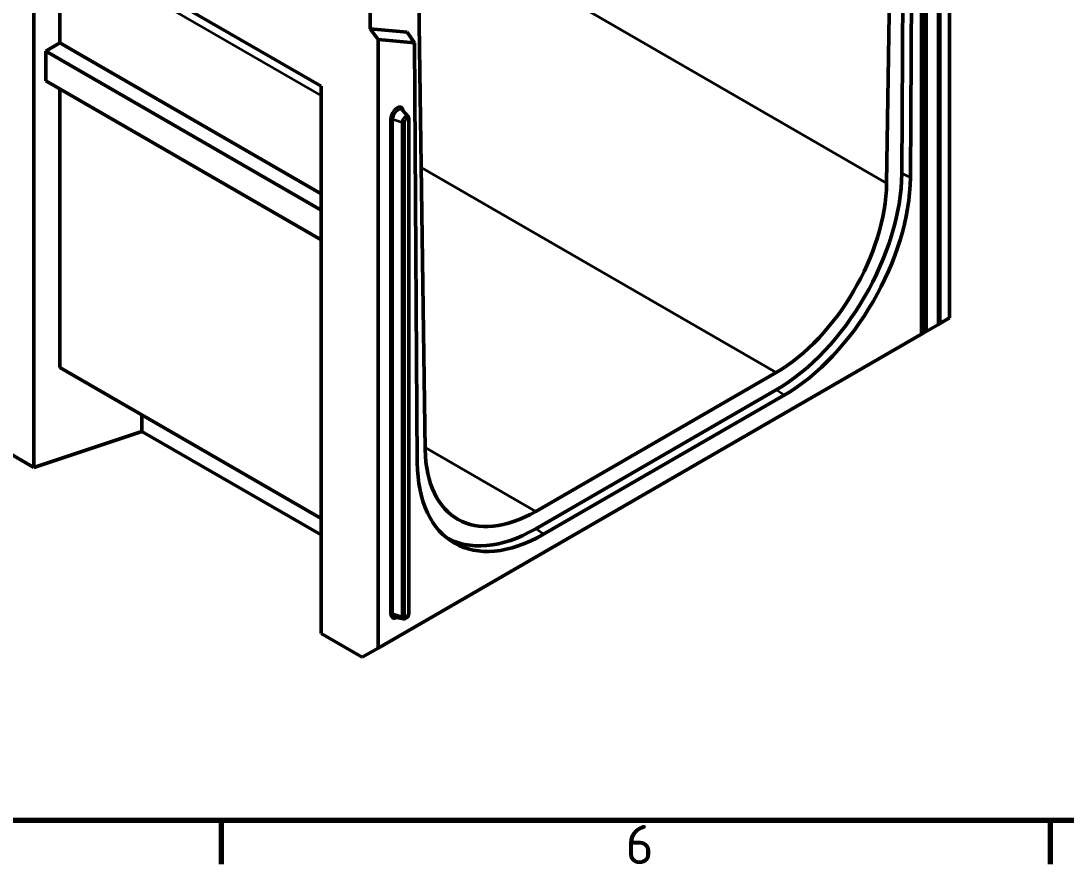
# Model space of a CAD drawing. Header units: millimetres. Extents: x 0 to 4362, y -130 to 2100.
# Drawn here: x 652.7 to 1120.8, y 30.5 to 408 of the extents above; entities that cross this region are included whole.
import ezdxf

# ---------------------------------------------------------------- set-up
doc = ezdxf.new("R2010")
doc.units = ezdxf.units.MM
doc.header["$LTSCALE"] = 5
for name, color, linetype, lineweight in [('Rahmen (ISO)', 7, 'Continuous', 70), ('Sichtbar (ISO)', 7, 'Continuous', 50), ('Sichtbar schmal (ISO)', 7, 'Continuous', 35)]:
    doc.layers.add(name, color=color, linetype=linetype, lineweight=lineweight)
doc.styles.add('Notiztext (DIN)', font='isocpeur.ttf')

# ---------------------------------------------------------------- blocks, each defined once
blk = doc.blocks.new('Ränder Standardrahmen')
at = {"layer": 'Rahmen (ISO)'}
for p, q in [((148.5, 10), (148.5, 6.1)), ((222.75, 10), (222.75, 6.1))]:
    blk.add_line(p, q, dxfattribs=at)
at = {"layer": 'Rahmen (ISO)', "flags": 128}
blk.add_lwpolyline([(10, 10), (10, 410), (584, 410), (584, 10), (10, 10)], dxfattribs=at)
at = {"layer": 'Rahmen (ISO)', "insert": (184.703, 6.1), "char_height": 3.5, "attachment_point": 7, "style": 'Notiztext (DIN)'}
blk.add_mtext('6', dxfattribs=at)

msp = doc.modelspace()

# ---------------------------------------------------------------- linework, layer by layer
at = {"layer": 'Sichtbar (ISO)'}
for p, q in [((1068.651, 275.02), (1068.651, 547.475)), ((1040.461, 335.371), (1043.195, 528.95)), ((1047.227, 339.703), (1048.54, 531.618)), ((1052.367, 527.218), (1051.072, 337.837)), ((1056.027, 267.731), (1056.027, 520.95)), ((787.223, 378.715), (658.529, 453.016)), ((658.529, 208.067), (658.529, 453.016)), ((670.185, 442.175), (670.185, 398.113)), ((831.063, 430.154), (831.063, 406.476)), ((809.143, 404.452), (809.143, 411.724)), ((809.143, 404.452), (825.719, 402.972)), ((812.679, 399.69), (809.143, 404.452)), ((825.719, 402.972), (828.962, 398.235)), ((831.063, 406.476), (833.798, 216.054)), ((670.185, 398.113), (663.909, 394.49)), ((787.223, 330.541), (670.185, 398.113)), ((812.679, 127.234), (812.679, 399.69)), ((828.962, 398.235), (812.679, 399.69)), ((830.258, 210.35), (828.962, 398.235)), ((787.223, 323.294), (663.909, 394.49)), ((663.909, 394.49), (663.909, 381.223)), ((787.223, 310.027), (663.909, 381.223)), ((670.185, 377.599), (670.185, 252.777)), ((787.223, 133.766), (787.223, 378.715)), ((826.107, 365.167), (823.621, 367.975)), ((826.495, 364.069), (826.495, 142.798)), ((1063.39, 271.982), (1058.443, 269.126)), ((1064.598, 272.679), (1063.39, 271.982)), ((1068.651, 275.02), (1064.598, 272.679)), ((1055.734, 267.562), (812.679, 127.234)), ((1056.027, 267.731), (1055.734, 267.562)), ((1057.236, 268.429), (1056.027, 267.731)), ((1057.236, 268.429), (1058.443, 269.126)), ((787.223, 185.205), (670.185, 252.777)), ((883.289, 188.413), (990.97, 250.583)), ((883.289, 180.605), (990.97, 242.775)), ((994.505, 240.376), (886.824, 178.207)), ((706.944, 231.554), (706.944, 224.205)), ((658.529, 208.067), (706.944, 224.205)), ((787.223, 177.856), (706.944, 224.205)), ((641.559, 217.865), (658.529, 208.067)), ((824.054, 140.341), (820.38, 141.09)), ((805.607, 123.151), (787.223, 133.766)), ((812.679, 127.234), (805.607, 123.151))]:
    msp.add_line(p, q, dxfattribs=at)
for centre, major_axis, start_param, end_param in [((990.97, 307.737), (39.781, 68.903), 3.9269908, 5.4898579), ((994.505, 305.696), (-40, -69.282), 0.7853982, 2.3482652), ((990.97, 307.737), (35, 60.622), 3.9269908, 5.4813413), ((883.289, 245.568), (-35, -60.622), 5.514233, 7.0685835), ((886.824, 243.526), (-40, -69.282), 5.5057164, 7.0685835), ((883.289, 245.568), (-39.781, -68.903), 6.2655877, 7.0685835)]:
    msp.add_ellipse(centre, major_axis=major_axis, ratio=0.5773503, start_param=start_param, end_param=end_param, dxfattribs=at)
for points, knots in [([(826.107, 365.167), (826.167, 365.099), (826.219, 365.027), (826.308, 364.88), (826.344, 364.805), (826.404, 364.654), (826.427, 364.579), (826.463, 364.43), (826.475, 364.357), (826.491, 364.211), (826.495, 364.139), (826.495, 364.069)], [2.5468155, 2.5468155, 2.5468155, 2.5468155, 2.66577093, 2.66577093, 2.78472636, 2.78472636, 2.90368179, 2.90368179, 3.02263722, 3.02263722, 3.14159265, 3.14159265, 3.14159265, 3.14159265]), ([(826.495, 142.798), (826.495, 142.574), (826.46, 142.36), (826.337, 141.93), (826.244, 141.716), (826.014, 141.316), (825.876, 141.13), (825.555, 140.796), (825.372, 140.648), (824.962, 140.424), (824.74, 140.342), (824.348, 140.306), (824.202, 140.311), (824.054, 140.341)], [3.1415927, 3.1415927, 3.1415927, 3.1415927, 3.5177142, 3.5177142, 3.9261766, 3.9261766, 4.3311171, 4.3311171, 4.7395799, 4.7395799, 5.1095209, 5.1095209, 5.3071661, 5.3071661, 5.3071661, 5.3071661])]:
    msp.add_open_spline(points, degree=3, knots=knots, dxfattribs=at)
at = {"layer": 'Sichtbar schmal (ISO)'}
for p, q in [((1063.39, 525.567), (1063.39, 271.982)), ((1064.598, 272.679), (1064.598, 525.659)), ((1055.734, 520.542), (1055.734, 267.562)), ((1057.236, 522.648), (1057.236, 268.429)), ((1058.443, 269.126), (1058.443, 523.345)), ((787.223, 374.603), (670.185, 442.175)), ((1040.461, 335.371), (880.804, 427.549)), ((824.181, 367.343), (824.181, 367.393)), ((818.146, 363.909), (818.146, 142.638)), ((819.353, 142.73), (819.353, 364)), ((819.353, 364), (823.404, 362.65)), ((823.404, 362.65), (823.404, 141.38)), ((824.611, 141.471), (824.611, 362.742)), ((826.202, 363.66), (826.202, 142.39)), ((990.97, 250.583), (831.984, 342.373)), ((1051.072, 337.837), (1047.227, 339.703)), ((994.505, 240.376), (990.97, 242.775)), ((883.289, 188.413), (833.785, 216.994)), ((886.824, 178.207), (883.289, 180.605)), ((819.353, 142.73), (823.404, 141.38))]:
    msp.add_line(p, q, dxfattribs=at)
for centre, major_axis, start_param, end_param in [((821.164, 365.651), (2.134, 3.696), 5.4977871, 8.6393798), ((821.688, 365.348), (1.651, 2.859), 6.0925643, 8.6393798), ((824.882, 363.504), (1.045, 1.811), 6.0925643, 8.6393798), ((824.888, 366.985), (1, 0), 2.3561945, 2.3981607), ((818.853, 363.5), (-1, 0), 4.1887902, 5.4977871), ((823.904, 363.15), (-1, 0), 1.0471976, 2.3561945), ((825.406, 363.201), (0.562, 0.974), 5.4977871, 8.6393798), ((825.495, 364.069), (1, 0), 5.4977871, 6.2831853), ((818.853, 142.23), (-1, 0), 4.1887902, 5.4977871), ((821.164, 144.38), (-2.134, -3.696), 5.4977871, 7.0828673), ((821.688, 144.078), (-1.651, -2.859), 5.4977871, 6.4738063), ((823.904, 141.88), (-1, 0), 1.0471976, 2.3561945), ((824.882, 142.233), (-1.045, -1.811), 5.4977871, 6.4738063), ((825.406, 141.931), (-0.562, -0.974), 5.4977871, 8.6393798), ((825.495, 142.798), (1, 0), 5.4977871, 6.2831853)]:
    msp.add_ellipse(centre, major_axis=major_axis, ratio=0.5773503, start_param=start_param, end_param=end_param, dxfattribs=at)

# ---------------------------------------------------------------- block references
at = {"xscale": 5, "yscale": 5, "zscale": 5}
msp.add_blockref('Ränder Standardrahmen', (0, 0), dxfattribs=at)

doc.saveas('drawing.dxf')
